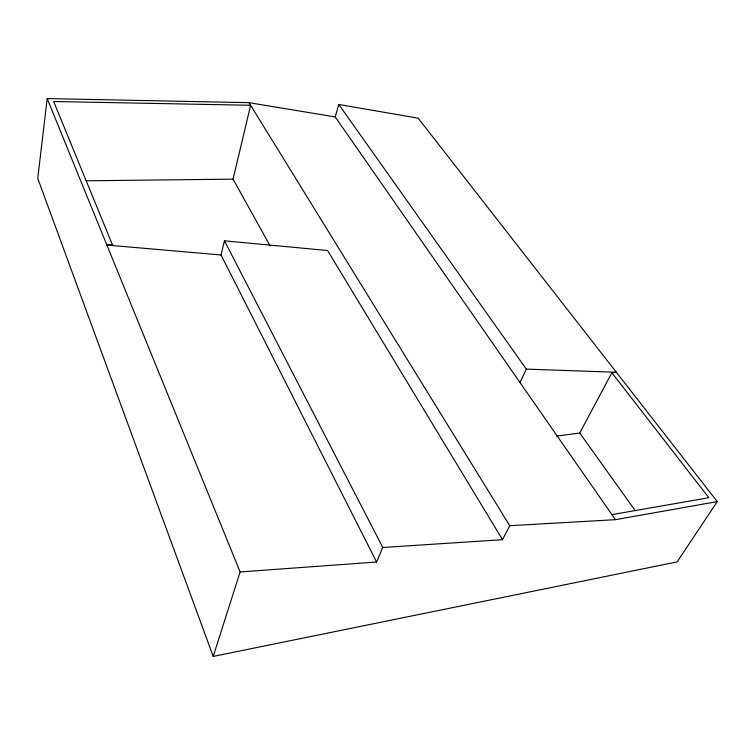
<?xml version="1.0" encoding="UTF-8"?>
<svg xmlns="http://www.w3.org/2000/svg" width="755" height="755" viewBox="0 0 755 755"><rect width="100%" height="100%" fill="white"/><g stroke="black" fill="none" stroke-linecap="round" stroke-linejoin="round"><path stroke-width="1.13" d="M335.201 116.931L249.018 102.661L47.188 98.584L37.75 178.397L213.203 656.416L677.15 561.88L717.25 501.613L418.147 118.167L338.797 104.473L335.201 116.931L615.429 519.676L717.25 501.613M112.75 245.564L53.662 101.51L250.632 105.275L233.059 179.152L270.224 246.064M376.603 562.022L221.036 254.973L224.452 240.817L327.585 250.528L502.519 539.693L382.794 547.479L376.603 562.022L240.128 571.941L213.203 656.416M519.987 382.511L526.32 369.11L338.797 104.473M502.519 539.693L509.748 525.707L249.018 102.661M556.577 436.107L579.746 433.021L611.861 372.743L616.354 372.272L526.32 369.11M611.918 514.636L708.841 497.715L611.861 372.743M509.748 525.707L615.429 519.676M112.882 244.837L106.889 245.054L221.036 254.973M86.212 180.785L233.059 179.152M579.746 433.021L635.04 510.352M224.452 240.817L382.794 547.479M47.188 98.584L240.128 571.941"/></g></svg>
